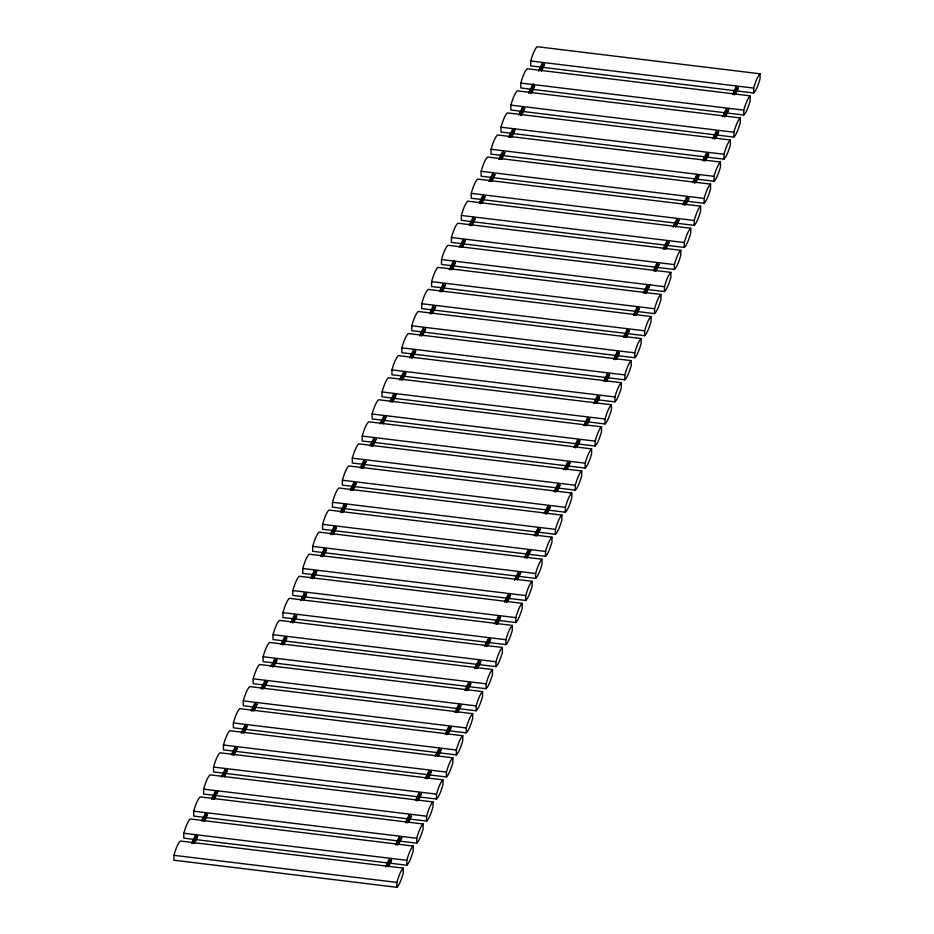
<?xml version="1.0" encoding="UTF-8"?>
<svg xmlns="http://www.w3.org/2000/svg" width="934" height="934" viewBox="0 0 934 934"><rect width="100%" height="100%" fill="white"/><g stroke="black" fill="none" stroke-linecap="round" stroke-linejoin="round"><path stroke-width="1.4" d="M173.922 855.311L173.899 860.202L396.857 887.3A43.606 8.301 -83.1 0 0 403.278 873.01L403.301 868.118L180.332 841.032A43.606 8.301 -83.1 0 0 173.922 855.311L396.88 882.408A43.606 8.301 -83.1 0 1 403.301 868.118M183.823 833.256L183.8 838.137L406.769 865.234A43.606 8.301 -83.1 0 0 413.19 850.944L413.213 846.052L190.244 818.966A43.606 8.301 -83.1 0 0 183.823 833.256L406.792 860.342A43.606 8.301 -83.1 0 1 413.213 846.052M193.735 811.191L193.712 816.071L416.681 843.168A43.606 8.301 -83.1 0 0 423.102 828.878L423.125 823.986L200.156 796.9A43.606 8.301 -83.1 0 0 193.735 811.191L416.704 838.277A43.606 8.301 -83.1 0 1 423.125 823.986M203.647 789.125L203.624 794.017L426.593 821.103A43.606 8.301 -83.1 0 0 433.014 806.813L433.037 801.932L210.068 774.835A43.606 8.301 -83.1 0 0 203.647 789.125L426.616 816.211A43.606 8.301 -83.1 0 1 433.037 801.932M213.559 767.059L213.536 771.951L436.505 799.037A43.606 8.301 -83.1 0 0 442.926 784.747L442.949 779.867L219.98 752.769A43.606 8.301 -83.1 0 0 213.559 767.059L436.528 794.157A43.606 8.301 -83.1 0 1 442.949 779.867M236.477 751.461L446.417 776.971A43.606 8.301 -83.1 0 0 452.838 762.693L452.862 757.801L229.892 730.703A43.606 8.301 -83.1 0 0 223.471 744.993L223.448 749.885L233.582 751.111M233.383 722.928L233.36 727.819L456.329 754.917A43.606 8.301 -83.1 0 0 462.75 740.627L462.774 735.735L239.804 708.637A43.606 8.301 -83.1 0 0 233.383 722.928L456.352 750.025A43.606 8.301 -83.1 0 1 462.774 735.735M243.295 700.862L243.272 705.754L466.241 732.851A43.606 8.301 -83.1 0 0 472.651 718.561L472.686 713.669L249.717 686.572A43.606 8.301 -83.1 0 0 243.295 700.862L466.264 727.96A43.606 8.301 -83.1 0 1 472.686 713.669M253.207 678.796L253.184 683.688L476.153 710.786A43.606 8.301 -83.1 0 0 482.563 696.495L482.586 691.604L259.629 664.506A43.606 8.301 -83.1 0 0 253.207 678.796L476.177 705.894A43.606 8.301 -83.1 0 1 482.586 691.604M263.119 656.73L263.096 661.622L486.065 688.72A43.606 8.301 -83.1 0 0 492.475 674.43L492.498 669.538L269.541 642.44A43.606 8.301 -83.1 0 0 263.119 656.73L486.089 683.828A43.606 8.301 -83.1 0 1 492.498 669.538M286.038 641.144L495.977 666.654A43.606 8.301 -83.1 0 0 502.387 652.364L502.41 647.472L279.453 620.386A43.606 8.301 -83.1 0 0 273.032 634.665L273.008 639.556L283.142 640.794M282.944 612.599L282.92 617.491L505.878 644.588A43.606 8.301 -83.1 0 0 512.299 630.298L512.322 625.406L289.365 598.32A43.606 8.301 -83.1 0 0 282.944 612.599L505.901 639.697A43.606 8.301 -83.1 0 1 512.322 625.406M292.856 590.545L292.832 595.425L515.79 622.523A43.606 8.301 -83.1 0 0 522.211 608.232L522.234 603.341L299.265 576.255A43.606 8.301 -83.1 0 0 292.856 590.545L515.813 617.631A43.606 8.301 -83.1 0 1 522.234 603.341M302.768 568.479L302.744 573.359L525.702 600.457A43.606 8.301 -83.1 0 0 532.123 586.167L532.147 581.287L309.177 554.189A43.606 8.301 -83.1 0 0 302.768 568.479L525.725 595.565A43.606 8.301 -83.1 0 1 532.147 581.287M312.68 546.413L312.656 551.305L535.614 578.391A43.606 8.301 -83.1 0 0 542.035 564.101L542.059 559.221L319.089 532.123A43.606 8.301 -83.1 0 0 312.68 546.413L535.637 573.511A43.606 8.301 -83.1 0 1 542.059 559.221M322.58 524.348L322.557 529.239L545.526 556.325A43.606 8.301 -83.1 0 0 551.947 542.047L551.971 537.155L329.002 510.057A43.606 8.301 -83.1 0 0 322.58 524.348L545.549 551.445A43.606 8.301 -83.1 0 1 551.971 537.155M332.492 502.282L332.469 507.174L555.438 534.271A43.606 8.301 -83.1 0 0 561.859 519.981L561.883 515.089L338.914 487.992A43.606 8.301 -83.1 0 0 332.492 502.282L555.461 529.38A43.606 8.301 -83.1 0 1 561.883 515.089M342.404 480.216L342.381 485.108L565.35 512.206A43.606 8.301 -83.1 0 0 571.771 497.915L571.795 493.024L348.826 465.926A43.606 8.301 -83.1 0 0 342.404 480.216L565.374 507.314A43.606 8.301 -83.1 0 1 571.795 493.024M352.316 458.15L352.293 463.042L575.262 490.14A43.606 8.301 -83.1 0 0 581.684 475.85L581.707 470.958L358.738 443.86A43.606 8.301 -83.1 0 0 352.316 458.15L575.286 485.248A43.606 8.301 -83.1 0 1 581.707 470.958M362.229 436.085L362.205 440.976L585.174 468.074A43.606 8.301 -83.1 0 0 591.596 453.784L591.619 448.892L368.65 421.794A43.606 8.301 -83.1 0 0 362.229 436.085L585.198 463.182A43.606 8.301 -83.1 0 1 591.619 448.892M372.141 414.019L372.117 418.911L595.086 446.008A43.606 8.301 -83.1 0 0 601.508 431.718L601.531 426.826L378.562 399.729A43.606 8.301 -83.1 0 0 372.141 414.019L595.11 441.117A43.606 8.301 -83.1 0 1 601.531 426.826M382.053 391.953L382.029 396.845L604.999 423.943A43.606 8.301 -83.1 0 0 611.42 409.652L611.443 404.761L388.474 377.675A43.606 8.301 -83.1 0 0 382.053 391.953L605.022 419.051A43.606 8.301 -83.1 0 1 611.443 404.761M391.965 369.899L391.941 374.779L614.911 401.877A43.606 8.301 -83.1 0 0 621.32 387.587L621.344 382.695L398.386 355.609A43.606 8.301 -83.1 0 0 391.965 369.899L614.934 396.985A43.606 8.301 -83.1 0 1 621.344 382.695M396.857 887.3L396.88 882.408M401.877 347.833L401.853 352.713L624.823 379.811A43.606 8.301 -83.1 0 0 631.232 365.521L631.256 360.641L408.298 333.543A43.606 8.301 -83.1 0 0 401.877 347.833L624.846 374.919A43.606 8.301 -83.1 0 1 631.256 360.641M406.769 865.234L406.792 860.342M411.789 325.768L411.766 330.659L634.735 357.745A43.606 8.301 -83.1 0 0 641.144 343.455L641.168 338.575L418.21 311.477A43.606 8.301 -83.1 0 0 411.789 325.768L634.758 352.865A43.606 8.301 -83.1 0 1 641.168 338.575M416.681 843.168L416.704 838.277M421.701 303.702L421.678 308.594L644.635 335.68A43.606 8.301 -83.1 0 0 651.056 321.389L651.08 316.509L428.122 289.412A43.606 8.301 -83.1 0 0 421.701 303.702L644.658 330.799A43.606 8.301 -83.1 0 1 651.08 316.509M426.593 821.103L426.616 816.211M431.613 281.636L431.59 286.528L654.547 313.626A43.606 8.301 -83.1 0 0 660.968 299.335L660.992 294.443L438.023 267.346A43.606 8.301 -83.1 0 0 431.613 281.636L654.571 308.734A43.606 8.301 -83.1 0 1 660.992 294.443M436.505 799.037L436.528 794.157M441.525 259.57L441.502 264.462L664.459 291.56A43.606 8.301 -83.1 0 0 670.881 277.27L670.904 272.378L447.935 245.28A43.606 8.301 -83.1 0 0 441.525 259.57L664.483 286.668A43.606 8.301 -83.1 0 1 670.904 272.378M446.417 776.971L446.44 772.091A43.606 8.301 -83.1 0 1 452.862 757.801M451.437 237.505L451.414 242.396L674.371 269.494A43.606 8.301 -83.1 0 0 680.793 255.204L680.816 250.312L457.847 223.214A43.606 8.301 -83.1 0 0 451.437 237.505L674.395 264.602A43.606 8.301 -83.1 0 1 680.816 250.312M456.329 754.917L456.352 750.025M461.349 215.439L461.314 220.331L684.283 247.428A43.606 8.301 -83.1 0 0 690.705 233.138L690.728 228.246L467.759 201.149A43.606 8.301 -83.1 0 0 461.349 215.439L684.307 242.536A43.606 8.301 -83.1 0 1 690.728 228.246M466.241 732.851L466.264 727.96M471.25 193.373L471.226 198.265L694.196 225.363A43.606 8.301 -83.1 0 0 700.617 211.072L700.64 206.18L477.671 179.083A43.606 8.301 -83.1 0 0 471.25 193.373L694.219 220.471A43.606 8.301 -83.1 0 1 700.64 206.18M476.153 710.786L476.177 705.894M481.162 171.307L481.138 176.199L704.108 203.297A43.606 8.301 -83.1 0 0 710.529 189.007L710.552 184.115L487.583 157.029A43.606 8.301 -83.1 0 0 481.162 171.307L704.131 198.405A43.606 8.301 -83.1 0 1 710.552 184.115M486.065 688.72L486.089 683.828M491.074 149.253L491.05 154.133L714.02 181.231A43.606 8.301 -83.1 0 0 720.441 166.941L720.464 162.049L497.495 134.963A43.606 8.301 -83.1 0 0 491.074 149.253L714.043 176.339A43.606 8.301 -83.1 0 1 720.464 162.049M495.977 666.654L496.001 661.762A43.606 8.301 -83.1 0 1 502.41 647.472M500.986 127.187L500.963 132.068L723.932 159.165A43.606 8.301 -83.1 0 0 730.353 144.875L730.376 139.983L507.407 112.897A43.606 8.301 -83.1 0 0 500.986 127.187L723.955 154.273A43.606 8.301 -83.1 0 1 730.376 139.983M505.878 644.588L505.901 639.697M510.898 105.122L510.875 110.014L733.844 137.1A43.606 8.301 -83.1 0 0 740.265 122.809L740.288 117.929L517.319 90.831A43.606 8.301 -83.1 0 0 510.898 105.122L733.867 132.208A43.606 8.301 -83.1 0 1 740.288 117.929M515.79 622.523L515.813 617.631M520.81 83.056L520.787 87.948L743.756 115.034A43.606 8.301 -83.1 0 0 750.177 100.744L750.2 95.863L527.231 68.766A43.606 8.301 -83.1 0 0 520.81 83.056L743.779 110.154A43.606 8.301 -83.1 0 1 750.2 95.863M525.702 600.457L525.725 595.565M530.722 60.99L530.699 65.882L753.668 92.968A43.606 8.301 -83.1 0 0 760.078 78.69L760.101 73.798L537.143 46.7A43.606 8.301 -83.1 0 0 530.722 60.99L753.691 88.088A43.606 8.301 -83.1 0 1 760.101 73.798M535.614 578.391L535.637 573.511M545.526 556.325L545.549 551.445M555.438 534.271L555.461 529.38M565.35 512.206L565.374 507.314M575.262 490.14L575.286 485.248M585.174 468.074L585.198 463.182M595.086 446.008L595.11 441.117M604.999 423.943L605.022 419.051M614.911 401.877L614.934 396.985M624.823 379.811L624.846 374.919M634.735 357.745L634.758 352.865M644.635 335.68L644.658 330.799M654.547 313.626L654.571 308.734M664.459 291.56L664.483 286.668M674.371 269.494L674.395 264.602M684.283 247.428L684.307 242.536M694.196 225.363L694.219 220.471M704.108 203.297L704.131 198.405M714.02 181.231L714.043 176.339M723.932 159.165L723.955 154.273M733.844 137.1L733.867 132.208M743.756 115.034L743.779 110.154M753.668 92.968L753.691 88.088M193.385 843.554L196.012 835.416M194.692 841.721L196 837.646M205.924 813.351L203.285 821.488L207.383 814.273M215.824 791.285L213.197 799.422L217.972 791.005M223.553 776.002L225.736 769.219M235.648 747.153L233.021 755.291L237.119 748.076M233.897 754.824L235.205 750.749M245.56 725.088L242.933 733.225L247.02 726.01M255.472 703.022L252.845 711.171L256.932 703.956M265.384 680.968L262.758 689.105L266.844 681.89M272.67 667.039L275.297 658.902M273.977 665.206L275.285 661.132M285.209 636.836L282.582 644.974L286.668 637.759M295.121 614.77L292.494 622.908L296.58 615.693M302.838 599.488L305.033 592.705M314.945 570.639L312.318 578.776L316.404 571.561M324.857 548.573L322.23 556.711L326.316 549.496M334.769 526.507L332.142 534.645L336.228 527.43M344.681 504.442L342.042 512.579L346.14 505.364M351.955 490.525L354.593 482.376M364.493 460.322L361.867 468.459L365.965 461.244M362.742 467.981L364.05 463.906M374.406 438.256L371.779 446.394L375.877 439.178M382.134 422.974L384.318 416.19M394.23 394.125L391.603 402.262L395.689 395.047M404.142 372.059L401.515 380.196L405.601 372.981M414.054 349.993L411.427 358.131L415.513 350.915M412.303 357.652L413.61 353.589M423.966 327.927L421.339 336.065L425.425 328.85M431.251 313.999L433.878 305.862M443.79 283.796L441.163 291.933L445.249 284.718M442.027 291.466L442.903 288.746M454.134 260.376L451.075 269.868L455.162 262.652M461.419 246.448L463.614 239.664M461.851 247.335L463.171 243.26M473.526 217.61L470.899 225.748L474.986 218.533M483.438 195.545L480.8 203.682L484.898 196.467M493.35 173.479L490.712 181.616L494.81 174.401M491.588 181.138L492.463 178.429M503.251 151.413L500.624 159.551L504.722 152.335M510.536 137.485L513.163 129.347M523.075 107.282L520.448 115.419L524.546 108.204M533.431 83.862L530.36 93.353L534.446 86.138M540.716 69.933L542.899 63.15M541.148 70.821L542.456 66.746M387.762 865.76L389.945 858.988M399.857 836.922L397.23 845.06L401.328 837.845M407.142 822.994L409.769 814.857M419.681 792.791L417.054 800.928L421.141 793.713M429.593 770.725L426.966 778.863L431.053 771.647M437.322 755.443L439.505 748.659M449.417 726.594L446.791 734.731L450.877 727.516M447.666 734.252L448.53 731.544M459.33 704.528L456.703 712.665L460.789 705.45M469.242 682.462L466.615 690.6L470.701 683.384M479.154 660.396L476.527 668.546L480.613 661.319M486.439 646.48L489.066 638.342M498.978 616.277L496.351 624.414L500.437 617.199M497.215 623.935L498.534 619.861M508.89 594.211L506.251 602.348L510.349 595.133M516.607 578.928L518.802 572.145M528.702 550.079L526.076 558.217L530.173 551.002M538.614 528.014L535.988 536.151L540.086 528.936M548.527 505.948L545.9 514.085L549.998 506.87M546.775 513.607L548.083 509.544M558.439 483.882L555.812 492.02L559.898 484.804M565.724 469.954L568.351 461.816M578.263 439.751L575.636 447.888L579.722 440.673M588.175 417.685L585.548 425.834L589.634 418.619M595.892 402.402L598.087 395.631M596.324 403.29L597.643 399.215M607.999 373.565L605.372 381.702L609.458 374.487M617.911 351.499L615.284 359.637L619.37 352.422M627.823 329.433L625.196 337.571L629.283 330.356M626.06 337.092L626.936 334.384M637.735 307.368L635.108 315.505L639.195 308.29M645.02 293.439L647.647 285.302M657.559 263.236L654.921 271.374L659.019 264.159M667.46 241.17L664.833 249.308L668.931 242.093M675.189 225.888L677.372 219.105M675.621 226.775L676.928 222.701M687.284 197.039L684.657 205.188L688.755 197.973M697.196 174.985L694.569 183.122L699.344 174.705M704.925 159.702L707.108 152.919M717.02 130.853L714.393 138.991L718.479 131.776M724.305 116.925L726.932 108.788M725.181 116.446L726.489 112.384M736.844 86.722L734.217 94.859L738.304 87.644M538.684 70.844L542.374 62.998M528.772 92.91L532.462 85.064M518.86 114.975L522.55 107.13M508.948 137.041L512.638 129.196M499.048 159.095L502.726 151.261M489.136 181.161L492.813 173.327M482.901 195.393L479.224 203.227L482.691 197.319M541.498 70.914L544.569 64.388M469.312 225.292L472.989 217.459M531.586 92.98L534.657 86.453M459.4 247.358L463.077 239.524M521.674 115.045L524.745 108.519M449.488 269.424L453.177 261.59M511.762 137.111L514.832 130.585M439.575 291.49L443.265 283.644M501.85 159.177L504.92 152.651M429.663 313.555L433.353 305.71M491.938 181.243L495.008 174.705M419.751 335.621L423.441 327.776M482.026 203.308L485.096 196.77M409.839 357.687L413.529 349.841M472.114 225.374L475.184 218.836M399.927 379.741L403.616 371.907M462.202 247.428L465.272 240.902M390.015 401.807L393.704 393.973M452.301 269.494L455.36 262.968M383.792 416.039L380.103 423.873L383.582 417.965M442.389 291.56L445.46 285.033M373.88 438.104L370.191 445.938L372.993 441.233M432.477 313.626L435.548 307.099M360.279 468.004L363.968 460.17M422.565 335.691L425.635 329.165M350.378 490.07L354.056 482.236M412.653 357.757L415.723 351.231M340.466 512.136L344.144 504.29M402.741 379.823L405.811 373.296M330.554 534.201L334.232 526.356M392.829 401.889L396.506 394.055M320.642 556.267L324.32 548.421M382.917 423.954L385.987 417.416M310.73 578.333L314.419 570.487M373.005 446.02L376.075 439.482M300.818 600.399L304.507 592.553M363.092 468.074L366.163 461.548M290.906 622.453L294.595 614.619M353.18 490.14L356.251 483.614M280.994 644.518L284.683 636.684M343.268 512.206L346.958 504.372M274.771 658.75L271.082 666.584L273.872 661.879M333.356 534.271L336.427 527.745M261.17 688.65L264.859 680.816M323.444 556.337L326.515 549.811M251.258 710.716L254.947 702.882M313.544 578.403L317.221 570.569M241.346 732.781L245.035 724.947M303.632 600.469L306.691 593.942M231.434 754.847L235.123 747.002M293.72 622.534L296.79 616.008M225.211 769.067L221.521 776.913L224.323 772.196M283.808 644.6L286.878 638.062M211.621 798.979L215.299 791.133M273.895 666.666L276.966 660.128M201.709 821.044L205.387 813.199M263.983 688.732L267.661 680.886M191.797 843.098L195.475 835.265M254.071 710.786L257.142 704.259M244.159 732.851L247.23 726.325M234.247 754.917L237.318 748.391M224.335 776.983L227.406 770.457M214.423 799.049L218.112 791.215M204.511 821.114L207.582 814.588M194.599 843.18L197.669 836.654M732.63 94.416L736.319 86.57M722.718 116.47L726.407 108.636M712.805 138.536L716.495 130.702M702.893 160.601L706.583 152.767M696.671 174.833L692.981 182.667L696.46 176.76M683.069 204.733L686.759 196.899M673.157 226.799L676.846 218.953M735.443 94.486L738.514 87.959M663.257 248.864L666.934 241.019M725.531 116.552L728.602 110.014M653.345 270.93L657.022 263.084M715.619 138.617L718.69 132.079M647.11 285.15L643.433 292.996L644.857 290.684M705.707 160.683L708.778 154.145M633.521 315.062L637.198 307.216M695.795 182.749L698.865 176.211M623.608 337.116L627.298 329.282M685.883 204.803L688.953 198.277M613.696 359.181L617.386 351.347M675.971 226.869L679.041 220.342M603.784 381.247L607.474 373.413M666.059 248.934L669.129 242.408M593.872 403.313L597.562 395.479M656.147 271L659.217 264.474M583.96 425.379L587.649 417.545M646.235 293.066L649.305 286.54M574.048 447.444L577.737 439.61M636.323 315.132L639.393 308.605M564.136 469.51L567.825 461.665M626.422 337.197L629.481 330.671M554.224 491.576L557.913 483.73M616.51 359.263L619.569 352.725M548.001 505.796L544.312 513.642L547.791 507.722M606.598 381.329L609.668 374.791M538.089 527.862L534.4 535.707L537.202 530.991M596.686 403.395L599.756 396.857M524.499 557.761L528.177 549.928M586.774 425.449L589.844 418.922M514.587 579.827L518.265 571.993M576.862 447.514L579.932 440.988M504.675 601.893L508.353 594.059M566.95 469.58L570.02 463.054M494.763 623.959L498.441 616.125M557.038 491.646L560.108 485.12M484.851 646.024L488.529 638.191M547.126 513.712L550.196 507.185M474.939 668.09L478.628 660.256M537.213 535.777L540.284 529.251M465.027 690.156L468.716 682.31M527.301 557.843L530.991 550.009M455.115 712.222L458.804 704.376M517.389 579.909L520.46 573.371M445.203 734.287L448.892 726.442M507.477 601.975L510.548 595.437M438.98 748.508L435.291 756.353L438.77 750.434M497.565 624.04L500.636 617.502M425.379 778.419L429.068 770.573M487.665 646.094L490.724 639.568M415.467 800.473L419.156 792.639M477.753 668.16L480.812 661.634M405.554 822.539L409.244 814.705M467.841 690.226L470.911 683.7M395.642 844.605L399.332 836.771M457.929 712.292L460.999 705.765M385.742 866.67L389.42 858.836M448.016 734.357L451.694 726.524M438.104 756.423L441.175 749.897M428.192 778.489L431.263 771.963M418.28 800.555L421.351 794.028M408.368 822.62L411.439 816.082M398.456 844.686L402.145 836.841M388.544 866.752L391.615 860.214M538.755 70.949L542.164 64.925M540.949 70.085L544.359 64.072M528.842 93.015L532.252 86.99M519.608 113.866L522.339 109.056M509.018 137.135L510.384 134.73M511.225 136.282L515.311 129.067M499.106 159.2L501.838 154.39M489.194 181.266L492.603 175.253M470.059 224.195L472.102 220.587M459.47 247.463L462.867 241.451M461.665 246.611L465.074 240.598M449.558 269.529L452.278 264.719M440.323 290.392L443.043 285.57M429.733 313.661L433.142 307.636M431.928 312.797L436.026 305.581M419.821 335.726L422.542 330.905M409.909 357.78L413.318 351.768M399.997 379.846L402.717 375.036M390.762 400.709L392.805 397.102M382.38 423.125L386.466 415.91M361.038 466.907L363.758 462.096M350.437 490.175L353.846 484.162M352.643 489.323L356.052 483.31M340.525 512.241L343.257 507.431M330.613 534.306L334.022 528.282M320.712 556.372L323.433 551.55M311.477 577.224L313.52 573.616M300.888 600.492L304.286 594.479M303.083 599.64L306.492 593.627M290.976 622.558L293.696 617.748M281.741 643.421L284.473 638.611M273.347 665.837L276.756 659.824M261.24 688.755L263.96 683.945M251.328 710.821L254.737 704.808M241.416 732.886L244.136 728.076M232.192 753.75L234.913 748.928M223.798 776.154L227.207 770.141M211.679 799.072L214.411 794.262M202.456 819.935L205.176 815.125M191.855 843.204L194.587 838.393M194.062 842.351L197.471 836.339M733.377 93.307L735.42 89.699M722.788 116.575L726.197 110.562M724.982 115.723L729.08 108.507M712.875 138.641L714.919 135.033M702.963 160.706L706.373 154.694M704.481 161.057L708.567 153.841M683.828 203.635L685.871 200.028M673.227 226.904L676.636 220.879M675.434 226.04L678.843 220.027M663.315 248.969L666.724 242.945M654.092 269.833L656.812 265.011M645.698 292.237L649.784 285.022M633.591 315.155L636.311 310.345M623.679 337.221L627.076 331.208M613.766 359.286L617.164 353.274M604.531 380.15L606.575 376.542M593.942 403.418L597.351 397.405M596.137 402.566L599.546 396.553M584.03 425.484L586.75 420.674M574.795 446.347L577.527 441.537M564.206 469.615L567.615 463.591M566.401 468.751L570.499 461.536M554.294 491.681L557.014 486.859M525.247 556.664L527.967 551.854M514.646 579.932L516.012 577.527M516.852 579.08L520.938 571.865M504.734 601.998L507.466 597.188M495.51 622.861L498.231 618.051M484.921 646.13L488.319 640.117M487.116 645.277L490.525 639.265M475.009 668.195L477.729 663.385M465.097 690.261L466.451 687.856M455.185 712.327L457.905 707.505M445.95 733.178L448.682 728.368M437.556 755.594L441.654 748.379M425.449 778.512L428.169 773.702M416.214 799.376L418.946 794.565M405.625 822.644L408.356 817.834M407.831 821.792L411.24 815.779M395.712 844.71L398.444 839.899M385.8 866.775L389.209 860.763M388.007 865.923L391.416 859.91M273.032 634.665L496.001 661.762M223.471 744.993L446.44 772.091"/></g></svg>
